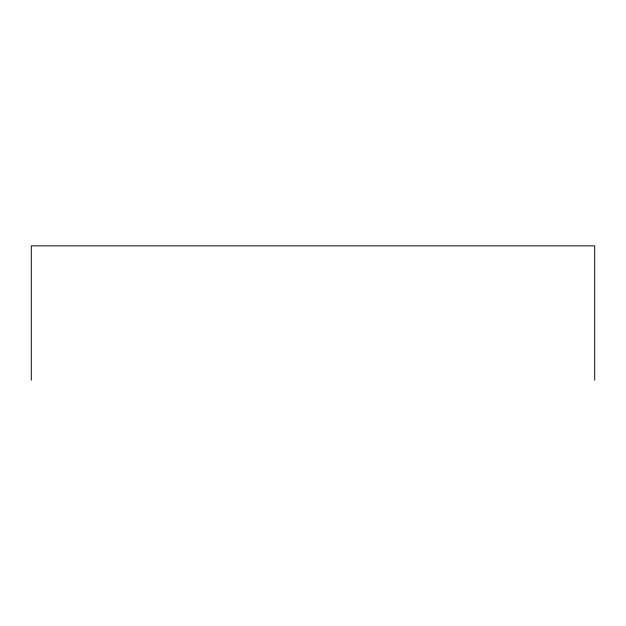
<?xml version="1.0" encoding="UTF-8"?>
<svg xmlns="http://www.w3.org/2000/svg" width="626" height="626" viewBox="0 0 626 626"><rect width="100%" height="100%" fill="white"/><g stroke="black" fill="none" stroke-linecap="round" stroke-linejoin="round"><path stroke-width="0.94" d="M594.7 380.162L594.7 245.838L31.3 245.838L31.3 380.162"/></g></svg>
